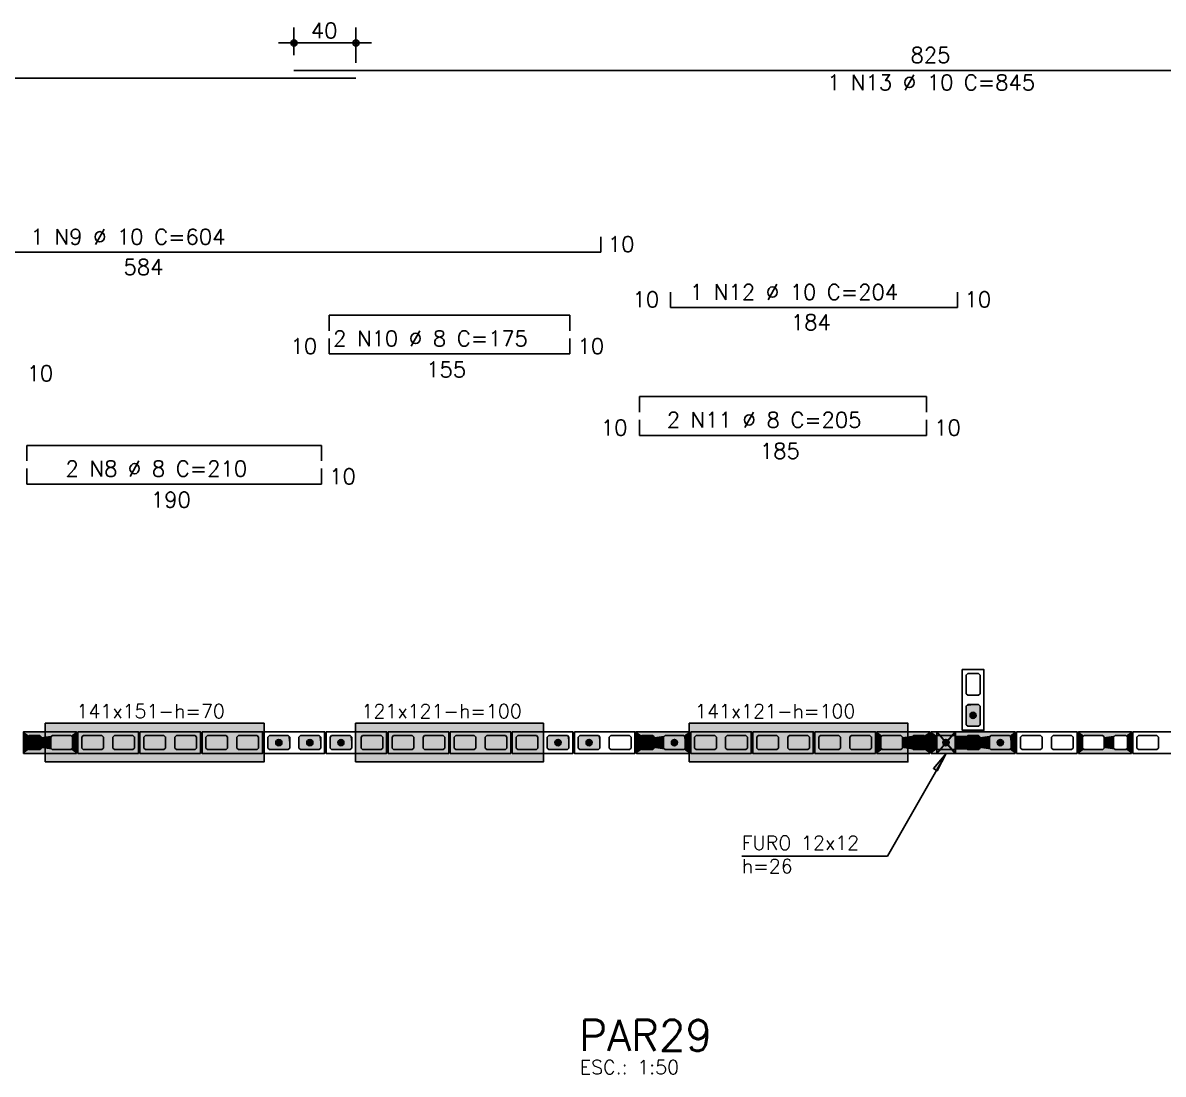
# Model space of a CAD drawing. Extents: x -1 to 122, y -1 to 61.
# Drawn here: x 44.4 to 59.1, y 33.76 to 47.31 of the extents above; entities that cross this region are included whole.
import ezdxf

# ---------------------------------------------------------------- set-up
doc = ezdxf.new("R2010")
doc.units = 0
doc.header["$MEASUREMENT"] = 0
for name, color, linetype in [('PENA_01', 1, 'CONTINUOUS'), ('PENA_02', 2, 'CONTINUOUS'), ('PENA_03', 3, 'CONTINUOUS'), ('PENA_05', 5, 'CONTINUOUS'), ('PENA_06', 6, 'CONTINUOUS'), ('PENA_09', 254, 'CONTINUOUS'), ('PENA_11', 252, 'CONTINUOUS'), ('PENA_19', 240, 'CONTINUOUS'), ('PENA_21', 100, 'CONTINUOUS'), ('PENA_23', 50, 'CONTINUOUS')]:
    doc.layers.add(name, color=color, linetype=linetype)
doc.styles.get("Standard").update_dxf_attribs({"font": 'ROMANS.SHX'})

msp = doc.modelspace()

# ---------------------------------------------------------------- linework, layer by layer
at = {"layer": 'PENA_01', "linetype": 'Continuous'}
for p, q in [((47.89812, 46.897934), (47.89812, 47.253433)), ((48.69812, 46.798024), (48.69812, 47.253433)), ((47.69812, 47.053433), (48.89812, 47.053433))]:
    msp.add_line(p, q, dxfattribs=at)
for points in [[(56.583975, 38.927004), (56.563975, 38.907004), (56.563975, 38.667004), (56.583975, 38.647004), (56.723975, 38.647004), (56.743975, 38.667004), (56.743975, 38.907004), (56.723975, 38.927004), (56.583975, 38.927004)], [(56.583975, 38.527004), (56.563975, 38.507004), (56.563975, 38.267004), (56.583975, 38.247004), (56.723975, 38.247004), (56.743975, 38.267004), (56.743975, 38.507004), (56.723975, 38.527004), (56.583975, 38.527004)], [(44.483975, 38.127004), (44.623975, 38.127004), (44.643975, 38.107004), (44.643975, 37.967004), (44.623975, 37.947004), (44.483975, 37.947004), (44.463975, 37.967004), (44.463975, 38.107004), (44.483975, 38.127004)], [(44.783975, 38.127004), (45.023975, 38.127004), (45.043975, 38.107004), (45.043975, 37.967004), (45.023975, 37.947004), (44.783975, 37.947004), (44.763975, 37.967004), (44.763975, 38.107004), (44.783975, 38.127004)], [(45.163975, 38.107004), (45.183975, 38.127004), (45.423975, 38.127004), (45.443975, 38.107004), (45.443975, 37.967004), (45.423975, 37.947004), (45.183975, 37.947004), (45.163975, 37.967004), (45.163975, 38.107004)], [(45.563975, 38.107004), (45.583975, 38.127004), (45.823975, 38.127004), (45.843975, 38.107004), (45.843975, 37.967004), (45.823975, 37.947004), (45.583975, 37.947004), (45.563975, 37.967004), (45.563975, 38.107004)], [(45.963975, 38.107004), (45.983975, 38.127004), (46.223975, 38.127004), (46.243975, 38.107004), (46.243975, 37.967004), (46.223975, 37.947004), (45.983975, 37.947004), (45.963975, 37.967004), (45.963975, 38.107004)], [(46.363975, 38.107004), (46.383975, 38.127004), (46.623975, 38.127004), (46.643975, 38.107004), (46.643975, 37.967004), (46.623975, 37.947004), (46.383975, 37.947004), (46.363975, 37.967004), (46.363975, 38.107004)], [(46.763975, 38.107004), (46.783975, 38.127004), (47.023975, 38.127004), (47.043975, 38.107004), (47.043975, 37.967004), (47.023975, 37.947004), (46.783975, 37.947004), (46.763975, 37.967004), (46.763975, 38.107004)], [(47.163975, 38.107004), (47.183975, 38.127004), (47.423975, 38.127004), (47.443975, 38.107004), (47.443975, 37.967004), (47.423975, 37.947004), (47.183975, 37.947004), (47.163975, 37.967004), (47.163975, 38.107004)], [(47.563975, 38.107004), (47.583975, 38.127004), (47.823975, 38.127004), (47.843975, 38.107004), (47.843975, 37.967004), (47.823975, 37.947004), (47.583975, 37.947004), (47.563975, 37.967004), (47.563975, 38.107004)], [(47.963975, 38.107004), (47.983975, 38.127004), (48.223975, 38.127004), (48.243975, 38.107004), (48.243975, 37.967004), (48.223975, 37.947004), (47.983975, 37.947004), (47.963975, 37.967004), (47.963975, 38.107004)], [(48.363975, 38.107004), (48.383975, 38.127004), (48.623975, 38.127004), (48.643975, 38.107004), (48.643975, 37.967004), (48.623975, 37.947004), (48.383975, 37.947004), (48.363975, 37.967004), (48.363975, 38.107004)], [(48.763975, 38.107004), (48.783975, 38.127004), (49.023975, 38.127004), (49.043975, 38.107004), (49.043975, 37.967004), (49.023975, 37.947004), (48.783975, 37.947004), (48.763975, 37.967004), (48.763975, 38.107004)], [(49.163975, 38.107004), (49.183975, 38.127004), (49.423975, 38.127004), (49.443975, 38.107004), (49.443975, 37.967004), (49.423975, 37.947004), (49.183975, 37.947004), (49.163975, 37.967004), (49.163975, 38.107004)], [(49.563975, 38.107004), (49.583975, 38.127004), (49.823975, 38.127004), (49.843975, 38.107004), (49.843975, 37.967004), (49.823975, 37.947004), (49.583975, 37.947004), (49.563975, 37.967004), (49.563975, 38.107004)], [(49.963975, 38.107004), (49.983975, 38.127004), (50.223975, 38.127004), (50.243975, 38.107004), (50.243975, 37.967004), (50.223975, 37.947004), (49.983975, 37.947004), (49.963975, 37.967004), (49.963975, 38.107004)], [(50.363975, 38.107004), (50.383975, 38.127004), (50.623975, 38.127004), (50.643975, 38.107004), (50.643975, 37.967004), (50.623975, 37.947004), (50.383975, 37.947004), (50.363975, 37.967004), (50.363975, 38.107004)], [(50.763975, 38.107004), (50.783975, 38.127004), (51.023975, 38.127004), (51.043975, 38.107004), (51.043975, 37.967004), (51.023975, 37.947004), (50.783975, 37.947004), (50.763975, 37.967004), (50.763975, 38.107004)], [(51.163975, 38.107004), (51.183975, 38.127004), (51.423975, 38.127004), (51.443975, 38.107004), (51.443975, 37.967004), (51.423975, 37.947004), (51.183975, 37.947004), (51.163975, 37.967004), (51.163975, 38.107004)], [(51.563975, 38.107004), (51.583975, 38.127004), (51.823975, 38.127004), (51.843975, 38.107004), (51.843975, 37.967004), (51.823975, 37.947004), (51.583975, 37.947004), (51.563975, 37.967004), (51.563975, 38.107004)], [(51.963975, 38.107004), (51.983975, 38.127004), (52.223975, 38.127004), (52.243975, 38.107004), (52.243975, 37.967004), (52.223975, 37.947004), (51.983975, 37.947004), (51.963975, 37.967004), (51.963975, 38.107004)], [(52.383975, 38.127004), (52.523975, 38.127004), (52.543975, 38.107004), (52.543975, 37.967004), (52.523975, 37.947004), (52.383975, 37.947004), (52.363975, 37.967004), (52.363975, 38.107004), (52.383975, 38.127004)], [(52.683975, 38.127004), (52.923975, 38.127004), (52.943975, 38.107004), (52.943975, 37.967004), (52.923975, 37.947004), (52.683975, 37.947004), (52.663975, 37.967004), (52.663975, 38.107004), (52.683975, 38.127004)], [(53.063975, 38.107004), (53.083975, 38.127004), (53.323975, 38.127004), (53.343975, 38.107004), (53.343975, 37.967004), (53.323975, 37.947004), (53.083975, 37.947004), (53.063975, 37.967004), (53.063975, 38.107004)], [(53.463975, 38.107004), (53.483975, 38.127004), (53.723975, 38.127004), (53.743975, 38.107004), (53.743975, 37.967004), (53.723975, 37.947004), (53.483975, 37.947004), (53.463975, 37.967004), (53.463975, 38.107004)], [(53.863975, 38.107004), (53.883975, 38.127004), (54.123975, 38.127004), (54.143975, 38.107004), (54.143975, 37.967004), (54.123975, 37.947004), (53.883975, 37.947004), (53.863975, 37.967004), (53.863975, 38.107004)], [(54.263975, 38.107004), (54.283975, 38.127004), (54.523975, 38.127004), (54.543975, 38.107004), (54.543975, 37.967004), (54.523975, 37.947004), (54.283975, 37.947004), (54.263975, 37.967004), (54.263975, 38.107004)], [(54.663975, 38.107004), (54.683975, 38.127004), (54.923975, 38.127004), (54.943975, 38.107004), (54.943975, 37.967004), (54.923975, 37.947004), (54.683975, 37.947004), (54.663975, 37.967004), (54.663975, 38.107004)], [(55.063975, 38.107004), (55.083975, 38.127004), (55.323975, 38.127004), (55.343975, 38.107004), (55.343975, 37.967004), (55.323975, 37.947004), (55.083975, 37.947004), (55.063975, 37.967004), (55.063975, 38.107004)], [(55.723975, 38.127004), (55.483975, 38.127004), (55.463975, 38.107004), (55.463975, 37.967004), (55.483975, 37.947004), (55.723975, 37.947004), (55.743975, 37.967004), (55.743975, 38.107004), (55.723975, 38.127004)], [(56.023975, 38.127004), (55.883975, 38.127004), (55.863975, 38.107004), (55.863975, 37.967004), (55.883975, 37.947004), (56.023975, 37.947004), (56.043975, 37.967004), (56.043975, 38.107004), (56.023975, 38.127004)], [(56.163975, 38.107004), (56.183975, 38.127004), (56.423975, 38.127004), (56.443975, 38.107004), (56.443975, 37.967004), (56.423975, 37.947004), (56.183975, 37.947004), (56.163975, 37.967004), (56.163975, 38.107004)], [(56.563975, 38.107004), (56.583975, 38.127004), (56.723975, 38.127004), (56.743975, 38.107004), (56.743975, 37.967004), (56.723975, 37.947004), (56.583975, 37.947004), (56.563975, 37.967004), (56.563975, 38.107004)], [(56.863975, 38.107004), (56.883975, 38.127004), (57.123975, 38.127004), (57.143975, 38.107004), (57.143975, 37.967004), (57.123975, 37.947004), (56.883975, 37.947004), (56.863975, 37.967004), (56.863975, 38.107004)], [(57.263975, 38.107004), (57.283975, 38.127004), (57.523975, 38.127004), (57.543975, 38.107004), (57.543975, 37.967004), (57.523975, 37.947004), (57.283975, 37.947004), (57.263975, 37.967004), (57.263975, 38.107004)], [(57.663975, 38.107004), (57.683975, 38.127004), (57.923975, 38.127004), (57.943975, 38.107004), (57.943975, 37.967004), (57.923975, 37.947004), (57.683975, 37.947004), (57.663975, 37.967004), (57.663975, 38.107004)], [(58.323975, 38.127004), (58.083975, 38.127004), (58.063975, 38.107004), (58.063975, 37.967004), (58.083975, 37.947004), (58.323975, 37.947004), (58.343975, 37.967004), (58.343975, 38.107004), (58.323975, 38.127004)], [(58.623975, 38.127004), (58.483975, 38.127004), (58.463975, 38.107004), (58.463975, 37.967004), (58.483975, 37.947004), (58.623975, 37.947004), (58.643975, 37.967004), (58.643975, 38.107004), (58.623975, 38.127004)], [(59.043975, 38.107004), (59.023975, 38.127004), (58.783975, 38.127004), (58.763975, 38.107004), (58.763975, 37.967004), (58.783975, 37.947004), (59.023975, 37.947004), (59.043975, 37.967004), (59.043975, 38.107004)]]:
    msp.add_lwpolyline(points, dxfattribs=at)
at = {"layer": 'PENA_02', "linetype": 'Continuous'}
for p, q in [((56.113975, 38.177004), (57.193975, 38.177004)), ((56.113975, 37.897004), (56.113975, 38.177004)), ((57.193975, 38.177004), (57.193975, 37.897004)), ((57.193975, 37.897004), (56.113975, 37.897004))]:
    msp.add_line(p, q, dxfattribs=at)
for points in [[(56.513975, 38.977004), (56.513975, 38.197004), (56.793975, 38.197004), (56.793975, 38.977004), (56.513975, 38.977004)], [(44.413975, 38.177004), (45.093975, 38.177004), (45.093975, 37.897004), (44.413975, 37.897004), (44.413975, 38.177004)], [(45.113975, 38.177004), (45.893975, 38.177004), (45.893975, 37.897004), (45.113975, 37.897004), (45.113975, 38.177004)], [(45.913975, 38.177004), (46.693975, 38.177004), (46.693975, 37.897004), (45.913975, 37.897004), (45.913975, 38.177004)], [(46.713975, 38.177004), (47.493975, 38.177004), (47.493975, 37.897004), (46.713975, 37.897004), (46.713975, 38.177004)], [(47.513975, 38.177004), (48.293975, 38.177004), (48.293975, 37.897004), (47.513975, 37.897004), (47.513975, 38.177004)], [(48.313975, 38.177004), (49.093975, 38.177004), (49.093975, 37.897004), (48.313975, 37.897004), (48.313975, 38.177004)], [(49.113975, 38.177004), (49.893975, 38.177004), (49.893975, 37.897004), (49.113975, 37.897004), (49.113975, 38.177004)], [(49.913975, 38.177004), (50.693975, 38.177004), (50.693975, 37.897004), (49.913975, 37.897004), (49.913975, 38.177004)], [(50.713975, 38.177004), (51.493975, 38.177004), (51.493975, 37.897004), (50.713975, 37.897004), (50.713975, 38.177004)], [(51.513975, 38.177004), (52.293975, 38.177004), (52.293975, 37.897004), (51.513975, 37.897004), (51.513975, 38.177004)], [(52.313975, 38.177004), (52.993975, 38.177004), (52.993975, 37.897004), (52.313975, 37.897004), (52.313975, 38.177004)], [(53.013975, 38.177004), (53.793975, 38.177004), (53.793975, 37.897004), (53.013975, 37.897004), (53.013975, 38.177004)], [(53.813975, 38.177004), (54.593975, 38.177004), (54.593975, 37.897004), (53.813975, 37.897004), (53.813975, 38.177004)], [(54.613975, 38.177004), (55.393975, 38.177004), (55.393975, 37.897004), (54.613975, 37.897004), (54.613975, 38.177004)], [(56.093975, 38.177004), (55.413975, 38.177004), (55.413975, 37.897004), (56.093975, 37.897004), (56.093975, 38.177004)], [(57.213975, 38.177004), (57.993975, 38.177004), (57.993975, 37.897004), (57.213975, 37.897004), (57.213975, 38.177004)], [(58.693975, 38.177004), (58.013975, 38.177004), (58.013975, 37.897004), (58.693975, 37.897004), (58.693975, 38.177004)], [(59.493975, 38.177004), (58.713975, 38.177004), (58.713975, 37.897004), (59.493975, 37.897004), (59.493975, 38.177004)]]:
    msp.add_lwpolyline(points, dxfattribs=at)
for centre, radius in [((47.89812, 47.053433), 0.04), ((47.89812, 47.053433), 0.02), ((48.69812, 47.053433), 0.04), ((48.69812, 47.053433), 0.02)]:
    msp.add_circle(centre, radius, dxfattribs=at)
at = {"layer": 'PENA_03', "linetype": 'Continuous'}
for p, q in [((47.89812, 46.697934), (47.89812, 46.697934)), ((48.69812, 46.598024), (48.69812, 46.598024)), ((56.183975, 38.17739), (56.423975, 37.89739)), ((56.423975, 38.17739), (56.183975, 37.897388)), ((56.424614, 38.17739), (56.184614, 37.89739)), ((56.424615, 37.896618), (56.184614, 38.17739)), ((56.184614, 38.17739), (56.424614, 37.897389)), ((56.424614, 38.17739), (56.184614, 37.897387)), ((55.551261, 36.574789), (56.304674, 37.896689)), ((55.551261, 36.574789), (53.671874, 36.574789))]:
    msp.add_line(p, q, dxfattribs=at)
for points in [[(56.723975, 38.527004), (56.743975, 38.507004), (56.743975, 38.267004), (56.723975, 38.247004), (56.583975, 38.247004), (56.563975, 38.267004), (56.563975, 38.507004), (56.583975, 38.527004), (56.723975, 38.527004)], [(44.623975, 38.127004), (44.643975, 38.107004), (44.643975, 37.967004), (44.623975, 37.947004), (44.483975, 37.947004), (44.463975, 37.967004), (44.463975, 38.107004), (44.483975, 38.127004), (44.623975, 38.127004)], [(47.843975, 37.967004), (47.823975, 37.947004), (47.583975, 37.947004), (47.563975, 37.967004), (47.563975, 38.107004), (47.583975, 38.127004), (47.823975, 38.127004), (47.843975, 38.107004), (47.843975, 37.967004)], [(48.243975, 37.967004), (48.223975, 37.947004), (47.983975, 37.947004), (47.963975, 37.967004), (47.963975, 38.107004), (47.983975, 38.127004), (48.223975, 38.127004), (48.243975, 38.107004), (48.243975, 37.967004)], [(48.643975, 37.967004), (48.623975, 37.947004), (48.383975, 37.947004), (48.363975, 37.967004), (48.363975, 38.107004), (48.383975, 38.127004), (48.623975, 38.127004), (48.643975, 38.107004), (48.643975, 37.967004)], [(51.443975, 37.967004), (51.423975, 37.947004), (51.183975, 37.947004), (51.163975, 37.967004), (51.163975, 38.107004), (51.183975, 38.127004), (51.423975, 38.127004), (51.443975, 38.107004), (51.443975, 37.967004)], [(51.843975, 37.967004), (51.823975, 37.947004), (51.583975, 37.947004), (51.563975, 37.967004), (51.563975, 38.107004), (51.583975, 38.127004), (51.823975, 38.127004), (51.843975, 38.107004), (51.843975, 37.967004)], [(52.523975, 38.127004), (52.543975, 38.107004), (52.543975, 37.967004), (52.523975, 37.947004), (52.383975, 37.947004), (52.363975, 37.967004), (52.363975, 38.107004), (52.383975, 38.127004), (52.523975, 38.127004)], [(52.943975, 37.967004), (52.923975, 37.947004), (52.683975, 37.947004), (52.663975, 37.967004), (52.663975, 38.107004), (52.683975, 38.127004), (52.923975, 38.127004), (52.943975, 38.107004), (52.943975, 37.967004)], [(56.023975, 38.127004), (56.043975, 38.107004), (56.043975, 37.967004), (56.023975, 37.947004), (55.883975, 37.947004), (55.863975, 37.967004), (55.863975, 38.107004), (55.883975, 38.127004), (56.023975, 38.127004)], [(56.443975, 37.967004), (56.423975, 37.947004), (56.183975, 37.947004), (56.163975, 37.967004), (56.163975, 38.107004), (56.183975, 38.127004), (56.423975, 38.127004), (56.443975, 38.107004), (56.443975, 37.967004)], [(56.183975, 38.17739), (56.423975, 38.17739), (56.423975, 37.89739), (56.183975, 37.897388), (56.183975, 38.17739)], [(56.184614, 38.17739), (56.424614, 38.17739), (56.424615, 37.896618), (56.184615, 37.896618), (56.184614, 38.17739)], [(56.184614, 38.17739), (56.424614, 38.17739), (56.424614, 37.897389), (56.184614, 37.897387), (56.184614, 38.17739)], [(56.723975, 38.127004), (56.743975, 38.107004), (56.743975, 37.967004), (56.723975, 37.947004), (56.583975, 37.947004), (56.563975, 37.967004), (56.563975, 38.107004), (56.583975, 38.127004), (56.723975, 38.127004)], [(57.143975, 37.967004), (57.123975, 37.947004), (56.883975, 37.947004), (56.863975, 37.967004), (56.863975, 38.107004), (56.883975, 38.127004), (57.123975, 38.127004), (57.143975, 38.107004), (57.143975, 37.967004)], [(56.304674, 37.896689), (56.19001, 37.672629), (56.141511, 37.705042), (56.304674, 37.896689)]]:
    msp.add_lwpolyline(points, dxfattribs=at)
for centre in [(56.653975, 38.387004), (44.553975, 38.037004), (47.703975, 38.037004), (48.103975, 38.037004), (48.503975, 38.037004), (51.303975, 38.037004), (51.703975, 38.037004), (52.453975, 38.037004), (52.803975, 38.037004), (55.953975, 38.037004), (56.303975, 38.037004), (56.653975, 38.037004), (57.003975, 38.037004)]:
    msp.add_circle(centre, 0.04, dxfattribs=at)
for points in [[(56.693975, 38.387004), (56.633975, 38.421645), (56.616387, 38.400685)], [(56.693975, 38.387004), (56.616387, 38.400685), (56.616387, 38.373323)], [(56.693975, 38.387004), (56.616387, 38.373323), (56.633975, 38.352363)], [(56.693975, 38.387004), (56.660921, 38.426396), (56.633975, 38.421645)], [(56.693975, 38.387004), (56.633975, 38.352363), (56.660921, 38.347612)], [(56.693975, 38.387004), (56.684617, 38.412715), (56.660921, 38.426396)], [(56.693975, 38.387004), (56.660921, 38.347612), (56.684617, 38.361292)], [(56.693975, 38.387004), (56.684617, 38.361292), (56.693975, 38.387004)], [(44.593975, 38.037004), (44.560921, 38.076396), (44.533975, 38.071645)], [(44.593975, 38.037004), (44.584617, 38.062715), (44.560921, 38.076396)], [(47.743975, 38.037004), (47.710921, 38.076396), (47.683975, 38.071645)], [(47.743975, 38.037004), (47.734617, 38.062715), (47.710921, 38.076396)], [(48.143975, 38.037004), (48.110921, 38.076396), (48.083975, 38.071645)], [(48.143975, 38.037004), (48.134617, 38.062715), (48.110921, 38.076396)], [(48.543975, 38.037004), (48.510921, 38.076396), (48.483975, 38.071645)], [(48.543975, 38.037004), (48.534617, 38.062715), (48.510921, 38.076396)], [(51.343975, 38.037004), (51.310921, 38.076396), (51.283975, 38.071645)], [(51.343975, 38.037004), (51.334617, 38.062715), (51.310921, 38.076396)], [(51.743975, 38.037004), (51.710921, 38.076396), (51.683975, 38.071645)], [(51.743975, 38.037004), (51.734617, 38.062715), (51.710921, 38.076396)], [(52.493975, 38.037004), (52.460921, 38.076396), (52.433975, 38.071645)], [(52.493975, 38.037004), (52.484617, 38.062715), (52.460921, 38.076396)], [(52.843975, 38.037004), (52.810921, 38.076396), (52.783975, 38.071645)], [(52.843975, 38.037004), (52.834617, 38.062715), (52.810921, 38.076396)], [(55.993975, 38.037004), (55.960921, 38.076396), (55.933975, 38.071645)], [(55.993975, 38.037004), (55.984617, 38.062715), (55.960921, 38.076396)], [(56.343975, 38.037004), (56.310921, 38.076396), (56.283975, 38.071645)], [(56.343975, 38.037004), (56.334617, 38.062715), (56.310921, 38.076396)], [(56.693975, 38.037004), (56.660921, 38.076396), (56.633975, 38.071645)], [(56.693975, 38.037004), (56.684617, 38.062715), (56.660921, 38.076396)], [(57.043975, 38.037004), (57.010921, 38.076396), (56.983975, 38.071645)], [(57.043975, 38.037004), (57.034617, 38.062715), (57.010921, 38.076396)], [(44.593975, 38.037004), (44.533975, 38.071645), (44.516387, 38.050685)], [(44.593975, 38.037004), (44.516387, 38.050685), (44.516387, 38.023323)], [(44.593975, 38.037004), (44.516387, 38.023323), (44.533975, 38.002363)], [(44.593975, 38.037004), (44.533975, 38.002363), (44.560921, 37.997612)], [(44.593975, 38.037004), (44.560921, 37.997612), (44.584617, 38.011292)], [(44.593975, 38.037004), (44.584617, 38.011292), (44.593975, 38.037004)], [(47.743975, 38.037004), (47.683975, 38.071645), (47.666387, 38.050685)], [(47.743975, 38.037004), (47.666387, 38.050685), (47.666387, 38.023323)], [(47.743975, 38.037004), (47.666387, 38.023323), (47.683975, 38.002363)], [(47.743975, 38.037004), (47.683975, 38.002363), (47.710921, 37.997612)], [(47.743975, 38.037004), (47.710921, 37.997612), (47.734617, 38.011292)], [(47.743975, 38.037004), (47.734617, 38.011292), (47.743975, 38.037004)], [(48.143975, 38.037004), (48.083975, 38.071645), (48.066387, 38.050685)], [(48.143975, 38.037004), (48.066387, 38.050685), (48.066387, 38.023323)], [(48.143975, 38.037004), (48.066387, 38.023323), (48.083975, 38.002363)], [(48.143975, 38.037004), (48.083975, 38.002363), (48.110921, 37.997612)], [(48.143975, 38.037004), (48.110921, 37.997612), (48.134617, 38.011292)], [(48.143975, 38.037004), (48.134617, 38.011292), (48.143975, 38.037004)], [(48.543975, 38.037004), (48.483975, 38.071645), (48.466387, 38.050685)], [(48.543975, 38.037004), (48.466387, 38.050685), (48.466387, 38.023323)], [(48.543975, 38.037004), (48.466387, 38.023323), (48.483975, 38.002363)], [(48.543975, 38.037004), (48.483975, 38.002363), (48.510921, 37.997612)], [(48.543975, 38.037004), (48.510921, 37.997612), (48.534617, 38.011292)], [(48.543975, 38.037004), (48.534617, 38.011292), (48.543975, 38.037004)], [(51.343975, 38.037004), (51.283975, 38.071645), (51.266387, 38.050685)], [(51.343975, 38.037004), (51.266387, 38.050685), (51.266387, 38.023323)], [(51.343975, 38.037004), (51.266387, 38.023323), (51.283975, 38.002363)], [(51.343975, 38.037004), (51.283975, 38.002363), (51.310921, 37.997612)], [(51.343975, 38.037004), (51.310921, 37.997612), (51.334617, 38.011292)], [(51.343975, 38.037004), (51.334617, 38.011292), (51.343975, 38.037004)], [(51.743975, 38.037004), (51.683975, 38.071645), (51.666387, 38.050685)], [(51.743975, 38.037004), (51.666387, 38.050685), (51.666387, 38.023323)], [(51.743975, 38.037004), (51.666387, 38.023323), (51.683975, 38.002363)], [(51.743975, 38.037004), (51.683975, 38.002363), (51.710921, 37.997612)], [(51.743975, 38.037004), (51.710921, 37.997612), (51.734617, 38.011292)], [(51.743975, 38.037004), (51.734617, 38.011292), (51.743975, 38.037004)], [(52.493975, 38.037004), (52.433975, 38.071645), (52.416387, 38.050685)], [(52.493975, 38.037004), (52.416387, 38.050685), (52.416387, 38.023323)], [(52.493975, 38.037004), (52.416387, 38.023323), (52.433975, 38.002363)], [(52.493975, 38.037004), (52.433975, 38.002363), (52.460921, 37.997612)], [(52.493975, 38.037004), (52.460921, 37.997612), (52.484617, 38.011292)], [(52.493975, 38.037004), (52.484617, 38.011292), (52.493975, 38.037004)], [(52.843975, 38.037004), (52.783975, 38.071645), (52.766387, 38.050685)], [(52.843975, 38.037004), (52.766387, 38.050685), (52.766387, 38.023323)], [(52.843975, 38.037004), (52.766387, 38.023323), (52.783975, 38.002363)], [(52.843975, 38.037004), (52.783975, 38.002363), (52.810921, 37.997612)], [(52.843975, 38.037004), (52.810921, 37.997612), (52.834617, 38.011292)], [(52.843975, 38.037004), (52.834617, 38.011292), (52.843975, 38.037004)], [(55.993975, 38.037004), (55.933975, 38.071645), (55.916387, 38.050685)], [(55.993975, 38.037004), (55.916387, 38.050685), (55.916387, 38.023323)], [(55.993975, 38.037004), (55.916387, 38.023323), (55.933975, 38.002363)], [(55.993975, 38.037004), (55.933975, 38.002363), (55.960921, 37.997612)], [(55.993975, 38.037004), (55.960921, 37.997612), (55.984617, 38.011292)], [(55.993975, 38.037004), (55.984617, 38.011292), (55.993975, 38.037004)], [(56.343975, 38.037004), (56.283975, 38.071645), (56.266387, 38.050685)], [(56.343975, 38.037004), (56.266387, 38.050685), (56.266387, 38.023323)], [(56.343975, 38.037004), (56.266387, 38.023323), (56.283975, 38.002363)], [(56.343975, 38.037004), (56.283975, 38.002363), (56.310921, 37.997612)], [(56.343975, 38.037004), (56.310921, 37.997612), (56.334617, 38.011292)], [(56.343975, 38.037004), (56.334617, 38.011292), (56.343975, 38.037004)], [(56.693975, 38.037004), (56.633975, 38.071645), (56.616387, 38.050685)], [(56.693975, 38.037004), (56.616387, 38.050685), (56.616387, 38.023323)], [(56.693975, 38.037004), (56.616387, 38.023323), (56.633975, 38.002363)], [(56.693975, 38.037004), (56.633975, 38.002363), (56.660921, 37.997612)], [(56.693975, 38.037004), (56.660921, 37.997612), (56.684617, 38.011292)], [(56.693975, 38.037004), (56.684617, 38.011292), (56.693975, 38.037004)], [(57.043975, 38.037004), (56.983975, 38.071645), (56.966387, 38.050685)], [(57.043975, 38.037004), (56.966387, 38.050685), (56.966387, 38.023323)], [(57.043975, 38.037004), (56.966387, 38.023323), (56.983975, 38.002363)], [(57.043975, 38.037004), (56.983975, 38.002363), (57.010921, 37.997612)], [(57.043975, 38.037004), (57.010921, 37.997612), (57.034617, 38.011292)], [(57.043975, 38.037004), (57.034617, 38.011292), (57.043975, 38.037004)], [(56.304674, 37.896689), (56.19001, 37.672629), (56.141511, 37.705042)], [(56.304674, 37.896689), (56.141511, 37.705042), (56.304674, 37.896689)]]:
    msp.add_solid(points, dxfattribs=at)
at = {"layer": 'PENA_05', "linetype": 'Continuous'}
for p, q in [((64.393975, 46.698018), (47.89812, 46.698022)), ((31.703976, 46.597934), (48.69812, 46.598024)), ((51.853975, 44.355792), (51.853975, 44.555792)), ((40.153975, 44.355792), (51.853975, 44.355792)), ((52.753975, 43.843793), (52.753975, 43.643793)), ((56.453975, 43.643793), (56.453975, 43.843793)), ((48.353975, 43.345722), (48.353975, 43.545722)), ((48.353975, 43.545722), (51.453975, 43.545722)), ((51.453975, 43.545722), (51.453975, 43.345722)), ((52.753975, 43.643793), (56.453975, 43.643793)), ((48.353975, 43.245722), (48.353975, 43.045722)), ((51.453975, 43.045722), (51.453975, 43.245722)), ((48.353975, 43.045722), (51.453975, 43.045722)), ((52.353975, 42.295826), (52.353975, 42.495826)), ((52.353975, 42.495826), (56.053975, 42.495826)), ((56.053975, 42.495826), (56.053975, 42.295826)), ((52.353975, 42.195826), (52.353975, 41.995826)), ((56.053975, 41.995826), (56.053975, 42.195826)), ((52.353975, 41.995826), (56.053975, 41.995826)), ((44.453975, 41.667302), (44.453975, 41.867302)), ((44.453975, 41.867302), (48.253975, 41.867302)), ((48.253975, 41.867302), (48.253975, 41.667302)), ((44.453975, 41.567302), (44.453975, 41.367302)), ((48.253975, 41.367302), (48.253975, 41.567302)), ((44.453975, 41.367302), (48.253975, 41.367302))]:
    msp.add_line(p, q, dxfattribs=at)
at = {"layer": 'PENA_09', "linetype": 'Continuous'}
for points in [[(56.304449, 38.037197), (56.424614, 38.17739), (56.184614, 38.17739), (56.304449, 38.037197)], [(56.184615, 37.897391), (56.304449, 38.037197), (56.184614, 38.17739), (56.184615, 37.897391)], [(56.424615, 37.896618), (56.424614, 38.17739), (56.304449, 38.037197), (56.424615, 37.896618)], [(56.304449, 38.037197), (56.184615, 37.897391), (56.184615, 37.896618), (56.424615, 37.896618), (56.304449, 38.037197)]]:
    msp.add_lwpolyline(points, dxfattribs=at)
for points in [[(56.304449, 38.037197), (56.424614, 38.17739), (56.184614, 38.17739)], [(56.304449, 38.037197), (56.184614, 38.17739), (56.304449, 38.037197)], [(56.184615, 37.897391), (56.304449, 38.037197), (56.184614, 38.17739)], [(56.184615, 37.897391), (56.184614, 38.17739), (56.184615, 37.897391)], [(56.424615, 37.896618), (56.424614, 38.17739), (56.304449, 38.037197)], [(56.304449, 38.037197), (56.184615, 37.897391), (56.184615, 37.897391)], [(56.304449, 38.037197), (56.184615, 37.897391), (56.424615, 37.896618)], [(56.424615, 37.896618), (56.304449, 38.037197), (56.424615, 37.896618)], [(56.304449, 38.037197), (56.424615, 37.896618), (56.304449, 38.037197)]]:
    msp.add_solid(points, dxfattribs=at)
at = {"layer": 'PENA_11', "linetype": 'Continuous'}
for points in [[(56.723975, 38.527004), (56.583975, 38.247004), (56.563975, 38.267004)], [(56.723975, 38.527004), (56.563975, 38.267004), (56.563975, 38.507004)], [(56.723975, 38.527004), (56.563975, 38.507004), (56.583975, 38.527004)], [(56.723975, 38.527004), (56.723975, 38.247004), (56.583975, 38.247004)], [(56.723975, 38.527004), (56.583975, 38.527004), (56.723975, 38.527004)], [(56.723975, 38.527004), (56.743975, 38.507004), (56.743975, 38.267004)], [(56.723975, 38.527004), (56.743975, 38.267004), (56.723975, 38.247004)], [(44.623975, 38.127004), (44.483975, 37.947004), (44.463975, 37.967004)], [(44.623975, 38.127004), (44.463975, 37.967004), (44.463975, 38.107004)], [(44.623975, 38.127004), (44.463975, 38.107004), (44.483975, 38.127004)], [(44.623975, 38.127004), (44.623975, 37.947004), (44.483975, 37.947004)], [(44.623975, 38.127004), (44.483975, 38.127004), (44.623975, 38.127004)], [(44.623975, 38.127004), (44.643975, 38.107004), (44.643975, 37.967004)], [(44.623975, 38.127004), (44.643975, 37.967004), (44.623975, 37.947004)], [(47.843975, 37.967004), (47.563975, 38.107004), (47.583975, 38.127004)], [(47.843975, 37.967004), (47.563975, 37.967004), (47.563975, 38.107004)], [(47.843975, 37.967004), (47.583975, 38.127004), (47.823975, 38.127004)], [(47.843975, 37.967004), (47.823975, 38.127004), (47.843975, 38.107004)], [(47.843975, 37.967004), (47.843975, 38.107004), (47.843975, 37.967004)], [(48.243975, 37.967004), (47.963975, 38.107004), (47.983975, 38.127004)], [(48.243975, 37.967004), (47.963975, 37.967004), (47.963975, 38.107004)], [(48.243975, 37.967004), (47.983975, 38.127004), (48.223975, 38.127004)], [(48.243975, 37.967004), (48.223975, 38.127004), (48.243975, 38.107004)], [(48.243975, 37.967004), (48.243975, 38.107004), (48.243975, 37.967004)], [(48.643975, 37.967004), (48.363975, 38.107004), (48.383975, 38.127004)], [(48.643975, 37.967004), (48.363975, 37.967004), (48.363975, 38.107004)], [(48.643975, 37.967004), (48.383975, 38.127004), (48.623975, 38.127004)], [(48.643975, 37.967004), (48.623975, 38.127004), (48.643975, 38.107004)], [(48.643975, 37.967004), (48.643975, 38.107004), (48.643975, 37.967004)], [(51.443975, 37.967004), (51.163975, 38.107004), (51.183975, 38.127004)], [(51.443975, 37.967004), (51.163975, 37.967004), (51.163975, 38.107004)], [(51.443975, 37.967004), (51.183975, 38.127004), (51.423975, 38.127004)], [(51.443975, 37.967004), (51.423975, 38.127004), (51.443975, 38.107004)], [(51.443975, 37.967004), (51.443975, 38.107004), (51.443975, 37.967004)], [(51.843975, 37.967004), (51.563975, 38.107004), (51.583975, 38.127004)], [(51.843975, 37.967004), (51.563975, 37.967004), (51.563975, 38.107004)], [(51.843975, 37.967004), (51.583975, 38.127004), (51.823975, 38.127004)], [(51.843975, 37.967004), (51.823975, 38.127004), (51.843975, 38.107004)], [(51.843975, 37.967004), (51.843975, 38.107004), (51.843975, 37.967004)], [(52.523975, 38.127004), (52.383975, 37.947004), (52.363975, 37.967004)], [(52.523975, 38.127004), (52.363975, 37.967004), (52.363975, 38.107004)], [(52.523975, 38.127004), (52.363975, 38.107004), (52.383975, 38.127004)], [(52.523975, 38.127004), (52.523975, 37.947004), (52.383975, 37.947004)], [(52.523975, 38.127004), (52.383975, 38.127004), (52.523975, 38.127004)], [(52.523975, 38.127004), (52.543975, 38.107004), (52.543975, 37.967004)], [(52.523975, 38.127004), (52.543975, 37.967004), (52.523975, 37.947004)], [(52.943975, 37.967004), (52.663975, 38.107004), (52.683975, 38.127004)], [(52.943975, 37.967004), (52.663975, 37.967004), (52.663975, 38.107004)], [(52.943975, 37.967004), (52.683975, 38.127004), (52.923975, 38.127004)], [(52.943975, 37.967004), (52.923975, 38.127004), (52.943975, 38.107004)], [(52.943975, 37.967004), (52.943975, 38.107004), (52.943975, 37.967004)], [(56.023975, 38.127004), (55.883975, 37.947004), (55.863975, 37.967004)], [(56.023975, 38.127004), (55.863975, 37.967004), (55.863975, 38.107004)], [(56.023975, 38.127004), (55.863975, 38.107004), (55.883975, 38.127004)], [(56.023975, 38.127004), (56.023975, 37.947004), (55.883975, 37.947004)], [(56.023975, 38.127004), (55.883975, 38.127004), (56.023975, 38.127004)], [(56.023975, 38.127004), (56.043975, 38.107004), (56.043975, 37.967004)], [(56.023975, 38.127004), (56.043975, 37.967004), (56.023975, 37.947004)], [(56.443975, 37.967004), (56.163975, 38.107004), (56.183975, 38.127004)], [(56.443975, 37.967004), (56.163975, 37.967004), (56.163975, 38.107004)], [(56.443975, 37.967004), (56.183975, 38.127004), (56.423975, 38.127004)], [(56.443975, 37.967004), (56.423975, 38.127004), (56.443975, 38.107004)], [(56.443975, 37.967004), (56.443975, 38.107004), (56.443975, 37.967004)], [(56.723975, 38.127004), (56.583975, 37.947004), (56.563975, 37.967004)], [(56.723975, 38.127004), (56.563975, 37.967004), (56.563975, 38.107004)], [(56.723975, 38.127004), (56.563975, 38.107004), (56.583975, 38.127004)], [(56.723975, 38.127004), (56.723975, 37.947004), (56.583975, 37.947004)], [(56.723975, 38.127004), (56.583975, 38.127004), (56.723975, 38.127004)], [(56.723975, 38.127004), (56.743975, 38.107004), (56.743975, 37.967004)], [(56.723975, 38.127004), (56.743975, 37.967004), (56.723975, 37.947004)], [(57.143975, 37.967004), (56.863975, 38.107004), (56.883975, 38.127004)], [(57.143975, 37.967004), (56.863975, 37.967004), (56.863975, 38.107004)], [(57.143975, 37.967004), (56.883975, 38.127004), (57.123975, 38.127004)], [(57.143975, 37.967004), (57.123975, 38.127004), (57.143975, 38.107004)], [(57.143975, 37.967004), (57.143975, 38.107004), (57.143975, 37.967004)], [(47.843975, 37.967004), (47.583975, 37.947004), (47.563975, 37.967004)], [(47.843975, 37.967004), (47.823975, 37.947004), (47.583975, 37.947004)], [(48.243975, 37.967004), (47.983975, 37.947004), (47.963975, 37.967004)], [(48.243975, 37.967004), (48.223975, 37.947004), (47.983975, 37.947004)], [(48.643975, 37.967004), (48.383975, 37.947004), (48.363975, 37.967004)], [(48.643975, 37.967004), (48.623975, 37.947004), (48.383975, 37.947004)], [(51.443975, 37.967004), (51.183975, 37.947004), (51.163975, 37.967004)], [(51.443975, 37.967004), (51.423975, 37.947004), (51.183975, 37.947004)], [(51.843975, 37.967004), (51.583975, 37.947004), (51.563975, 37.967004)], [(51.843975, 37.967004), (51.823975, 37.947004), (51.583975, 37.947004)], [(52.943975, 37.967004), (52.683975, 37.947004), (52.663975, 37.967004)], [(52.943975, 37.967004), (52.923975, 37.947004), (52.683975, 37.947004)], [(56.443975, 37.967004), (56.183975, 37.947004), (56.163975, 37.967004)], [(56.443975, 37.967004), (56.423975, 37.947004), (56.183975, 37.947004)], [(57.143975, 37.967004), (56.883975, 37.947004), (56.863975, 37.967004)], [(57.143975, 37.967004), (57.123975, 37.947004), (56.883975, 37.947004)]]:
    msp.add_solid(points, dxfattribs=at)
at = {"layer": 'PENA_19', "linetype": 'Continuous'}
for points in [[(56.113975, 38.037004), (56.163975, 38.037004), (56.163975, 38.107004), (56.183975, 38.127004), (56.423975, 38.127004), (56.443975, 38.107004), (56.443975, 38.037004), (56.563975, 38.037004), (56.563975, 38.107004), (56.583975, 38.127004), (56.723975, 38.127004), (56.743975, 38.107004), (56.743975, 38.037004), (56.863975, 38.037004), (56.863975, 38.107004), (56.883975, 38.127004), (57.123975, 38.127004), (57.143975, 38.107004), (57.143975, 38.037004), (57.193975, 38.037004), (57.193975, 38.177004), (56.113975, 38.177004), (56.113975, 38.037004)], [(56.113975, 38.037004), (56.163975, 38.037004), (56.163975, 37.967004), (56.183975, 37.947004), (56.423975, 37.947004), (56.443975, 37.967004), (56.443975, 38.037004), (56.563975, 38.037004), (56.563975, 37.967004), (56.583975, 37.947004), (56.723975, 37.947004), (56.743975, 37.967004), (56.743975, 38.037004), (56.863975, 38.037004), (56.863975, 37.967004), (56.883975, 37.947004), (57.123975, 37.947004), (57.143975, 37.967004), (57.143975, 38.037004), (57.193975, 38.037004), (57.193975, 37.897004), (56.113975, 37.897004), (56.113975, 38.037004)]]:
    msp.add_lwpolyline(points, dxfattribs=at)
for points in [[(57.193975, 38.177004), (56.113975, 38.177004), (56.183975, 38.127004)], [(56.113975, 38.177004), (56.113975, 38.037004), (56.163975, 38.037004)], [(56.113975, 38.177004), (56.163975, 38.037004), (56.163975, 38.107004)], [(56.113975, 38.177004), (56.163975, 38.107004), (56.183975, 38.127004)], [(57.193975, 38.177004), (56.183975, 38.127004), (56.423975, 38.127004)], [(57.193975, 38.177004), (56.423975, 38.127004), (56.583975, 38.127004)], [(56.443975, 38.107004), (56.583975, 38.127004), (56.423975, 38.127004)], [(56.443975, 38.107004), (56.563975, 38.107004), (56.583975, 38.127004)], [(56.443975, 38.107004), (56.443975, 38.037004), (56.563975, 38.037004)], [(56.443975, 38.107004), (56.563975, 38.037004), (56.563975, 38.107004)], [(57.193975, 38.177004), (56.583975, 38.127004), (56.723975, 38.127004)], [(57.193975, 38.177004), (56.723975, 38.127004), (56.743975, 38.107004)], [(57.193975, 38.177004), (56.743975, 38.107004), (56.883975, 38.127004)], [(56.743975, 38.107004), (56.863975, 38.107004), (56.883975, 38.127004)], [(56.743975, 38.107004), (56.743975, 38.037004), (56.863975, 38.037004)], [(56.743975, 38.107004), (56.863975, 38.037004), (56.863975, 38.107004)], [(57.193975, 38.177004), (56.883975, 38.127004), (57.123975, 38.127004)], [(57.193975, 38.177004), (57.123975, 38.127004), (57.143975, 38.107004)], [(57.193975, 38.177004), (57.143975, 38.107004), (57.193975, 38.037004)], [(57.193975, 38.037004), (57.143975, 38.107004), (57.143975, 38.037004)], [(56.113975, 37.897004), (56.113975, 38.037004), (56.163975, 38.037004)], [(56.113975, 37.897004), (56.163975, 38.037004), (56.163975, 37.967004)], [(56.113975, 37.897004), (56.163975, 37.967004), (56.183975, 37.947004)], [(57.193975, 37.897004), (56.113975, 37.897004), (56.183975, 37.947004)], [(57.193975, 37.897004), (56.183975, 37.947004), (56.423975, 37.947004)], [(56.443975, 37.967004), (56.583975, 37.947004), (56.423975, 37.947004)], [(57.193975, 37.897004), (56.423975, 37.947004), (56.583975, 37.947004)], [(56.443975, 37.967004), (56.443975, 38.037004), (56.563975, 38.037004)], [(56.443975, 37.967004), (56.563975, 38.037004), (56.563975, 37.967004)], [(56.443975, 37.967004), (56.563975, 37.967004), (56.583975, 37.947004)], [(57.193975, 37.897004), (56.583975, 37.947004), (56.723975, 37.947004)], [(57.193975, 37.897004), (56.723975, 37.947004), (56.743975, 37.967004)], [(56.743975, 37.967004), (56.743975, 38.037004), (56.863975, 38.037004)], [(56.743975, 37.967004), (56.863975, 38.037004), (56.863975, 37.967004)], [(57.193975, 37.897004), (56.743975, 37.967004), (56.883975, 37.947004)], [(56.743975, 37.967004), (56.863975, 37.967004), (56.883975, 37.947004)], [(57.193975, 37.897004), (56.883975, 37.947004), (57.123975, 37.947004)], [(57.193975, 37.897004), (57.123975, 37.947004), (57.143975, 37.967004)], [(57.193975, 37.897004), (57.143975, 37.967004), (57.193975, 38.037004)], [(57.193975, 38.037004), (57.143975, 37.967004), (57.143975, 38.037004)]]:
    msp.add_solid(points, dxfattribs=at)
at = {"layer": 'PENA_21', "linetype": 'Continuous'}
for points in [[(44.413975, 38.037004), (44.463975, 38.037004), (44.463975, 38.107004), (44.483975, 38.127004), (44.623975, 38.127004), (44.643975, 38.107004), (44.643975, 38.037004), (44.763975, 38.037004), (44.763975, 38.107004), (44.783975, 38.127004), (45.023975, 38.127004), (45.043975, 38.107004), (45.043975, 38.037004), (45.093975, 38.037004), (45.093975, 38.177004), (44.413975, 38.177004), (44.413975, 38.037004)], [(52.313975, 38.037004), (52.363975, 38.037004), (52.363975, 38.107004), (52.383975, 38.127004), (52.523975, 38.127004), (52.543975, 38.107004), (52.543975, 38.037004), (52.663975, 38.037004), (52.663975, 38.107004), (52.683975, 38.127004), (52.923975, 38.127004), (52.943975, 38.107004), (52.943975, 38.037004), (52.993975, 38.037004), (52.993975, 38.177004), (52.313975, 38.177004), (52.313975, 38.037004)], [(56.093975, 38.037004), (56.043975, 38.037004), (56.043975, 38.107004), (56.023975, 38.127004), (55.883975, 38.127004), (55.863975, 38.107004), (55.863975, 38.037004), (55.743975, 38.037004), (55.743975, 38.107004), (55.723975, 38.127004), (55.483975, 38.127004), (55.463975, 38.107004), (55.463975, 38.037004), (55.413975, 38.037004), (55.413975, 38.177004), (56.093975, 38.177004), (56.093975, 38.037004)], [(58.693975, 38.037004), (58.643975, 38.037004), (58.643975, 38.107004), (58.623975, 38.127004), (58.483975, 38.127004), (58.463975, 38.107004), (58.463975, 38.037004), (58.343975, 38.037004), (58.343975, 38.107004), (58.323975, 38.127004), (58.083975, 38.127004), (58.063975, 38.107004), (58.063975, 38.037004), (58.013975, 38.037004), (58.013975, 38.177004), (58.693975, 38.177004), (58.693975, 38.037004)], [(44.413975, 38.037004), (44.463975, 38.037004), (44.463975, 37.967004), (44.483975, 37.947004), (44.623975, 37.947004), (44.643975, 37.967004), (44.643975, 38.037004), (44.763975, 38.037004), (44.763975, 37.967004), (44.783975, 37.947004), (45.023975, 37.947004), (45.043975, 37.967004), (45.043975, 38.037004), (45.093975, 38.037004), (45.093975, 37.897004), (44.413975, 37.897004), (44.413975, 38.037004)], [(52.313975, 38.037004), (52.363975, 38.037004), (52.363975, 37.967004), (52.383975, 37.947004), (52.523975, 37.947004), (52.543975, 37.967004), (52.543975, 38.037004), (52.663975, 38.037004), (52.663975, 37.967004), (52.683975, 37.947004), (52.923975, 37.947004), (52.943975, 37.967004), (52.943975, 38.037004), (52.993975, 38.037004), (52.993975, 37.897004), (52.313975, 37.897004), (52.313975, 38.037004)], [(56.093975, 38.037004), (56.043975, 38.037004), (56.043975, 37.967004), (56.023975, 37.947004), (55.883975, 37.947004), (55.863975, 37.967004), (55.863975, 38.037004), (55.743975, 38.037004), (55.743975, 37.967004), (55.723975, 37.947004), (55.483975, 37.947004), (55.463975, 37.967004), (55.463975, 38.037004), (55.413975, 38.037004), (55.413975, 37.897004), (56.093975, 37.897004), (56.093975, 38.037004)], [(58.693975, 38.037004), (58.643975, 38.037004), (58.643975, 37.967004), (58.623975, 37.947004), (58.483975, 37.947004), (58.463975, 37.967004), (58.463975, 38.037004), (58.343975, 38.037004), (58.343975, 37.967004), (58.323975, 37.947004), (58.083975, 37.947004), (58.063975, 37.967004), (58.063975, 38.037004), (58.013975, 38.037004), (58.013975, 37.897004), (58.693975, 37.897004), (58.693975, 38.037004)]]:
    msp.add_lwpolyline(points, dxfattribs=at)
for points in [[(45.093975, 38.177004), (44.413975, 38.177004), (44.483975, 38.127004)], [(44.413975, 38.177004), (44.413975, 38.037004), (44.463975, 38.037004)], [(44.413975, 38.177004), (44.463975, 38.037004), (44.463975, 38.107004)], [(44.413975, 38.177004), (44.463975, 38.107004), (44.483975, 38.127004)], [(45.093975, 38.177004), (44.483975, 38.127004), (44.623975, 38.127004)], [(45.093975, 38.177004), (44.623975, 38.127004), (44.643975, 38.107004)], [(45.093975, 38.177004), (44.643975, 38.107004), (44.783975, 38.127004)], [(44.643975, 38.107004), (44.763975, 38.107004), (44.783975, 38.127004)], [(44.643975, 38.107004), (44.643975, 38.037004), (44.763975, 38.037004)], [(44.643975, 38.107004), (44.763975, 38.037004), (44.763975, 38.107004)], [(45.093975, 38.177004), (44.783975, 38.127004), (45.023975, 38.127004)], [(45.093975, 38.177004), (45.023975, 38.127004), (45.043975, 38.107004)], [(45.093975, 38.177004), (45.043975, 38.107004), (45.093975, 38.037004)], [(45.093975, 38.037004), (45.043975, 38.107004), (45.043975, 38.037004)], [(52.993975, 38.177004), (52.313975, 38.177004), (52.383975, 38.127004)], [(52.313975, 38.177004), (52.313975, 38.037004), (52.363975, 38.037004)], [(52.313975, 38.177004), (52.363975, 38.037004), (52.363975, 38.107004)], [(52.313975, 38.177004), (52.363975, 38.107004), (52.383975, 38.127004)], [(52.993975, 38.177004), (52.383975, 38.127004), (52.523975, 38.127004)], [(52.993975, 38.177004), (52.523975, 38.127004), (52.543975, 38.107004)], [(52.993975, 38.177004), (52.543975, 38.107004), (52.683975, 38.127004)], [(52.543975, 38.107004), (52.663975, 38.107004), (52.683975, 38.127004)], [(52.543975, 38.107004), (52.543975, 38.037004), (52.663975, 38.037004)], [(52.543975, 38.107004), (52.663975, 38.037004), (52.663975, 38.107004)], [(52.993975, 38.177004), (52.683975, 38.127004), (52.923975, 38.127004)], [(52.993975, 38.177004), (52.923975, 38.127004), (52.943975, 38.107004)], [(52.993975, 38.177004), (52.943975, 38.107004), (52.993975, 38.037004)], [(52.993975, 38.037004), (52.943975, 38.107004), (52.943975, 38.037004)], [(56.093975, 38.177004), (55.483975, 38.127004), (55.413975, 38.177004)], [(55.483975, 38.127004), (55.463975, 38.107004), (55.413975, 38.177004)], [(55.413975, 38.177004), (55.463975, 38.107004), (55.413975, 38.037004)], [(55.463975, 38.107004), (55.463975, 38.037004), (55.413975, 38.037004)], [(55.723975, 38.127004), (55.483975, 38.127004), (56.093975, 38.177004)], [(55.743975, 38.107004), (55.723975, 38.127004), (56.093975, 38.177004)], [(56.093975, 38.177004), (55.883975, 38.127004), (55.743975, 38.107004)], [(55.743975, 38.037004), (55.743975, 38.107004), (55.883975, 38.127004)], [(55.743975, 38.037004), (55.883975, 38.127004), (55.863975, 38.107004)], [(55.743975, 38.037004), (55.863975, 38.107004), (55.863975, 38.037004)], [(56.093975, 38.177004), (56.023975, 38.127004), (55.883975, 38.127004)], [(56.093975, 38.177004), (56.043975, 38.107004), (56.023975, 38.127004)], [(56.093975, 38.177004), (56.093975, 38.037004), (56.043975, 38.037004)], [(56.093975, 38.177004), (56.043975, 38.037004), (56.043975, 38.107004)], [(58.693975, 38.177004), (58.083975, 38.127004), (58.013975, 38.177004)], [(58.083975, 38.127004), (58.063975, 38.107004), (58.013975, 38.177004)], [(58.013975, 38.177004), (58.063975, 38.107004), (58.013975, 38.037004)], [(58.063975, 38.107004), (58.063975, 38.037004), (58.013975, 38.037004)], [(58.323975, 38.127004), (58.083975, 38.127004), (58.693975, 38.177004)], [(58.343975, 38.107004), (58.323975, 38.127004), (58.693975, 38.177004)], [(58.693975, 38.177004), (58.483975, 38.127004), (58.343975, 38.107004)], [(58.343975, 38.037004), (58.343975, 38.107004), (58.483975, 38.127004)], [(58.343975, 38.037004), (58.483975, 38.127004), (58.463975, 38.107004)], [(58.343975, 38.037004), (58.463975, 38.107004), (58.463975, 38.037004)], [(58.693975, 38.177004), (58.623975, 38.127004), (58.483975, 38.127004)], [(58.693975, 38.177004), (58.643975, 38.107004), (58.623975, 38.127004)], [(58.693975, 38.177004), (58.693975, 38.037004), (58.643975, 38.037004)], [(58.693975, 38.177004), (58.643975, 38.037004), (58.643975, 38.107004)], [(44.413975, 37.897004), (44.413975, 38.037004), (44.463975, 38.037004)], [(44.413975, 37.897004), (44.463975, 38.037004), (44.463975, 37.967004)], [(44.413975, 37.897004), (44.463975, 37.967004), (44.483975, 37.947004)], [(45.093975, 37.897004), (44.413975, 37.897004), (44.483975, 37.947004)], [(45.093975, 37.897004), (44.483975, 37.947004), (44.623975, 37.947004)], [(45.093975, 37.897004), (44.623975, 37.947004), (44.643975, 37.967004)], [(44.643975, 37.967004), (44.643975, 38.037004), (44.763975, 38.037004)], [(44.643975, 37.967004), (44.763975, 38.037004), (44.763975, 37.967004)], [(45.093975, 37.897004), (44.643975, 37.967004), (44.783975, 37.947004)], [(44.643975, 37.967004), (44.763975, 37.967004), (44.783975, 37.947004)], [(45.093975, 37.897004), (44.783975, 37.947004), (45.023975, 37.947004)], [(45.093975, 37.897004), (45.023975, 37.947004), (45.043975, 37.967004)], [(45.093975, 37.897004), (45.043975, 37.967004), (45.093975, 38.037004)], [(45.093975, 38.037004), (45.043975, 37.967004), (45.043975, 38.037004)], [(52.313975, 37.897004), (52.313975, 38.037004), (52.363975, 38.037004)], [(52.313975, 37.897004), (52.363975, 38.037004), (52.363975, 37.967004)], [(52.313975, 37.897004), (52.363975, 37.967004), (52.383975, 37.947004)], [(52.993975, 37.897004), (52.313975, 37.897004), (52.383975, 37.947004)], [(52.993975, 37.897004), (52.383975, 37.947004), (52.523975, 37.947004)], [(52.993975, 37.897004), (52.523975, 37.947004), (52.543975, 37.967004)], [(52.543975, 37.967004), (52.543975, 38.037004), (52.663975, 38.037004)], [(52.543975, 37.967004), (52.663975, 38.037004), (52.663975, 37.967004)], [(52.993975, 37.897004), (52.543975, 37.967004), (52.683975, 37.947004)], [(52.543975, 37.967004), (52.663975, 37.967004), (52.683975, 37.947004)], [(52.993975, 37.897004), (52.683975, 37.947004), (52.923975, 37.947004)], [(52.993975, 37.897004), (52.923975, 37.947004), (52.943975, 37.967004)], [(52.993975, 37.897004), (52.943975, 37.967004), (52.993975, 38.037004)], [(52.993975, 38.037004), (52.943975, 37.967004), (52.943975, 38.037004)], [(55.413975, 37.897004), (55.463975, 37.967004), (55.413975, 38.037004)], [(55.463975, 37.967004), (55.463975, 38.037004), (55.413975, 38.037004)], [(55.483975, 37.947004), (55.463975, 37.967004), (55.413975, 37.897004)], [(56.093975, 37.897004), (55.483975, 37.947004), (55.413975, 37.897004)], [(55.723975, 37.947004), (55.483975, 37.947004), (56.093975, 37.897004)], [(55.743975, 37.967004), (55.723975, 37.947004), (56.093975, 37.897004)], [(55.743975, 38.037004), (55.743975, 37.967004), (55.883975, 37.947004)], [(55.743975, 38.037004), (55.883975, 37.947004), (55.863975, 37.967004)], [(55.743975, 38.037004), (55.863975, 37.967004), (55.863975, 38.037004)], [(56.093975, 37.897004), (55.883975, 37.947004), (55.743975, 37.967004)], [(56.093975, 37.897004), (56.023975, 37.947004), (55.883975, 37.947004)], [(56.093975, 37.897004), (56.043975, 37.967004), (56.023975, 37.947004)], [(56.093975, 37.897004), (56.093975, 38.037004), (56.043975, 38.037004)], [(56.093975, 37.897004), (56.043975, 38.037004), (56.043975, 37.967004)], [(58.013975, 37.897004), (58.063975, 37.967004), (58.013975, 38.037004)], [(58.063975, 37.967004), (58.063975, 38.037004), (58.013975, 38.037004)], [(58.083975, 37.947004), (58.063975, 37.967004), (58.013975, 37.897004)], [(58.693975, 37.897004), (58.083975, 37.947004), (58.013975, 37.897004)], [(58.323975, 37.947004), (58.083975, 37.947004), (58.693975, 37.897004)], [(58.343975, 37.967004), (58.323975, 37.947004), (58.693975, 37.897004)], [(58.343975, 38.037004), (58.343975, 37.967004), (58.483975, 37.947004)], [(58.343975, 38.037004), (58.483975, 37.947004), (58.463975, 37.967004)], [(58.343975, 38.037004), (58.463975, 37.967004), (58.463975, 38.037004)], [(58.693975, 37.897004), (58.483975, 37.947004), (58.343975, 37.967004)], [(58.693975, 37.897004), (58.623975, 37.947004), (58.483975, 37.947004)], [(58.693975, 37.897004), (58.643975, 37.967004), (58.623975, 37.947004)], [(58.693975, 37.897004), (58.693975, 38.037004), (58.643975, 38.037004)], [(58.693975, 37.897004), (58.643975, 38.037004), (58.643975, 37.967004)]]:
    msp.add_solid(points, dxfattribs=at)
at = {"layer": 'PENA_23', "linetype": 'Continuous'}
for points in [[(44.693975, 37.787004), (47.513975, 37.787004), (47.513975, 38.287004), (44.693975, 38.287004), (44.693975, 37.787004)], [(44.693975, 37.787004), (47.513975, 37.787004), (47.513975, 38.287004), (44.693975, 38.287004), (44.693975, 37.787004)], [(48.693975, 37.787004), (51.113975, 37.787004), (51.113975, 38.287004), (48.693975, 38.287004), (48.693975, 37.787004)], [(48.693975, 37.787004), (51.113975, 37.787004), (51.113975, 38.287004), (48.693975, 38.287004), (48.693975, 37.787004)], [(52.993975, 37.787004), (55.813975, 37.787004), (55.813975, 38.287004), (52.993975, 38.287004), (52.993975, 37.787004)], [(52.993975, 37.787004), (55.813975, 37.787004), (55.813975, 38.287004), (52.993975, 38.287004), (52.993975, 37.787004)]]:
    msp.add_lwpolyline(points, dxfattribs=at)
for points in [[(44.693975, 37.787004), (47.513975, 37.787004), (47.513975, 38.287004)], [(44.693975, 37.787004), (47.513975, 38.287004), (44.693975, 38.287004)], [(44.693975, 37.787004), (44.693975, 38.287004), (44.693975, 37.787004)], [(44.693975, 37.787004), (47.513975, 37.787004), (47.513975, 38.287004)], [(44.693975, 37.787004), (47.513975, 38.287004), (44.693975, 38.287004)], [(44.693975, 37.787004), (44.693975, 38.287004), (44.693975, 37.787004)], [(48.693975, 37.787004), (51.113975, 37.787004), (51.113975, 38.287004)], [(48.693975, 37.787004), (51.113975, 38.287004), (48.693975, 38.287004)], [(48.693975, 37.787004), (48.693975, 38.287004), (48.693975, 37.787004)], [(48.693975, 37.787004), (51.113975, 37.787004), (51.113975, 38.287004)], [(48.693975, 37.787004), (51.113975, 38.287004), (48.693975, 38.287004)], [(48.693975, 37.787004), (48.693975, 38.287004), (48.693975, 37.787004)], [(52.993975, 37.787004), (55.813975, 37.787004), (55.813975, 38.287004)], [(52.993975, 37.787004), (55.813975, 38.287004), (52.993975, 38.287004)], [(52.993975, 37.787004), (52.993975, 38.287004), (52.993975, 37.787004)], [(52.993975, 37.787004), (55.813975, 37.787004), (55.813975, 38.287004)], [(52.993975, 37.787004), (55.813975, 38.287004), (52.993975, 38.287004)], [(52.993975, 37.787004), (52.993975, 38.287004), (52.993975, 37.787004)]]:
    msp.add_solid(points, dxfattribs=at)

# ---------------------------------------------------------------- texts
at = {"layer": 'PENA_03', "linetype": 'Continuous'}
for s, height, p in [('40', 0.2, (48.11812, 47.113433)), ('825', 0.2, (55.846048, 46.79802)), ('1 N13 %%c 10 C=845', 0.2, (54.770609, 46.445055)), ('1 N9 %%c 10 C=604', 0.2, (44.503975, 44.455792)), ('10', 0.2, (51.943975, 44.360792)), ('584', 0.2, (45.703975, 44.065792)), ('10', 0.2, (52.263975, 43.648793)), ('1 N12 %%c 10 C=204', 0.2, (53.003975, 43.743793)), ('10', 0.2, (56.543975, 43.648793)), ('184', 0.2, (54.303975, 43.353793)), ('10', 0.2, (47.853975, 43.045722)), ('2 N10 %%c 8 C=175', 0.2, (48.403975, 43.145722)), ('10', 0.2, (51.553975, 43.045722)), ('155', 0.2, (49.603975, 42.745722)), ('10', 0.2, (44.453975, 42.696112)), ('10', 0.2, (51.853975, 41.995826)), ('2 N11 %%c 8 C=205', 0.2, (52.703975, 42.095826)), ('10', 0.2, (56.153975, 41.995826)), ('185', 0.2, (53.903975, 41.695826)), ('2 N8 %%c 8 C=210', 0.2, (44.953975, 41.467302)), ('10', 0.2, (48.353975, 41.367302)), ('190', 0.2, (46.053975, 41.067302)), ('141x151-h=70', 0.18, (45.094948, 38.350877)), ('121x121-h=100', 0.18, (48.768768, 38.350877)), ('141x121-h=100', 0.18, (53.068768, 38.350877)), ('FURO 12x12', 0.18, (53.67173, 36.655567)), ('h=26', 0.18, (53.672171, 36.353127)), ('ESC.: 1:50', 0.18, (51.583241, 33.763289))]:
    msp.add_text(s, height=height, dxfattribs=at).set_placement(p)
at = {"layer": 'PENA_06', "linetype": 'Continuous'}
msp.add_text('PAR29', height=0.4, dxfattribs=at).set_placement((51.575933, 34.063204))

doc.saveas('drawing.dxf')
